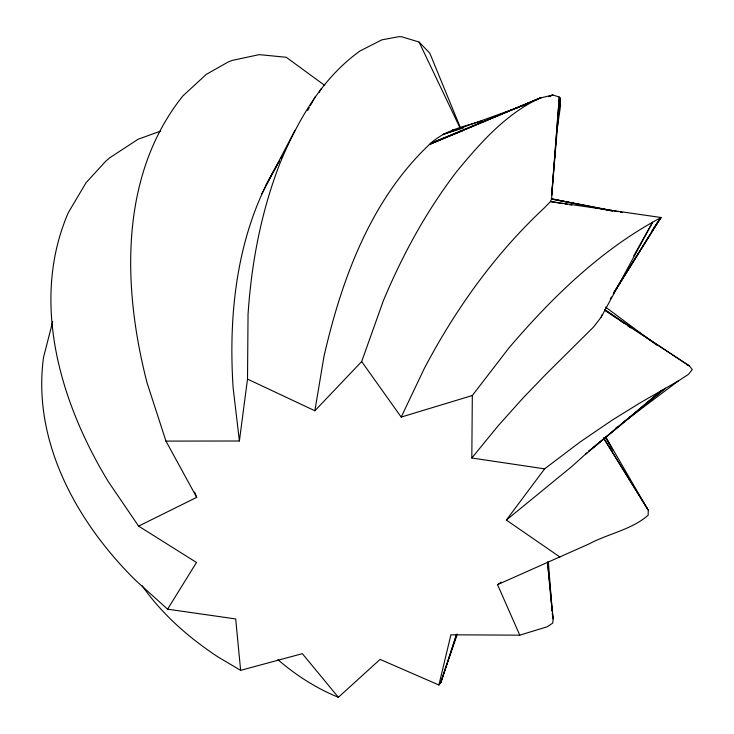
<?xml version="1.0" encoding="UTF-8"?>
<svg xmlns="http://www.w3.org/2000/svg" width="734" height="734" viewBox="0 0 734 734"><rect width="100%" height="100%" fill="white"/><g stroke="black" fill="none" stroke-linecap="round" stroke-linejoin="round"><path stroke-width="1.1" d="M324.786 85.456L286.251 57.27L259.23 54.637L232.155 60.417L228.146 62.014L206.327 74.345L182.913 95.906C118.706 176.05 122.688 288.746 147.158 383.148L165.957 441.106L239.394 440.996L247.514 379.102L248.046 314.464C251.432 262.543 261.359 211.043 280.287 162.462C298.132 120.092 321.896 78.226 360.045 50.958L381.818 39.865L398.727 36.7L401.526 36.728L419.068 42.021L429.794 53.16L460.594 128.193M604.587 310.253L689.419 365.927L692.272 369.597L688.538 374.312L678.317 380.937L639.562 403.177L612.064 420.224L580.117 441.978L544.628 468.842L471.815 458.007L472.32 395.516L508.809 348.09C552.289 297.178 601.577 249.083 661.187 217.521L550.454 201.575L544.646 207.594C495.166 253.716 455.227 309.381 423.949 369.211L401.204 417.077L361.669 361.568L383.341 300.784C402.535 254.845 426.491 210.869 456.878 171.325C480.366 142.818 505.836 113.917 539.976 98.072L552.84 95.016L559.299 97.026L559.978 97.787L560.565 105.604L556.785 131.404M603.577 438.051L648.26 510.139L648.177 515.204C631.616 529.774 608.174 533.646 589.053 543.922L497.551 584.64L519.773 635.158L547.197 626.79L552.711 623.129L553.17 618.863L547.564 562.134M562.84 203.612L550.454 201.575L551.555 199.061L559.299 97.026L553.831 167.159M553.647 169.416L551.619 195.437L559.978 97.787M247.514 379.102L314.868 410.765L323.978 356.385C341.64 279.342 370.67 199.96 429.39 144.515C443.694 130.67 463.402 126.542 481.788 120.972M277.984 659.683L279.608 661.114C297.206 676.087 316.96 688.556 338.374 697.3L380.065 659.398L438.895 684.996L450.905 634.809L519.773 635.158M560.299 106.448L560.565 105.604M438.895 684.996L440.749 682.877L456.576 634.415M471.815 458.007L498.267 425.665L523.25 397.773L545.977 374.23L593.824 326.731L601.192 317.106L601.889 314.969M440.749 682.877L456.557 634.359M440.657 682.528L457.337 634.084M279.342 161.287C237.642 228.32 228.054 310.143 233.109 387.534L239.394 440.996M52.683 321.694L43.508 357.421C32.103 441.914 77.162 522.599 135.515 580.282L167.581 609.183L235.687 618.936L240.633 670.344L302.344 653.664L338.374 697.3M261.643 194.189L294.912 130.413M601.192 317.106L652.682 222.108L633.726 255.918M265.534 185.95L279.379 161.131M281.039 158.159L282.15 156.177M307.629 110.513L309.289 107.531M310.399 105.549L315.381 96.613M319.106 92.438L321.382 88.502M167.581 609.183L196.501 562.483L138.598 526.113L108.384 481.743C60.417 403.021 29.883 301.472 68.299 212.667L86.071 182.711L105.659 161.287L109.559 157.911L138.166 139.212L160.618 131.12M610.266 298.921L611.477 296.976M613.285 294.059L660.334 218.136L613.853 292.517M613.936 292.481L660.756 217.925L654.251 227.237M652.021 230.623L653.985 227.815M655.948 225.008L661.187 217.521M560.014 557.088L506.35 520.085L544.628 468.842M314.868 410.765L361.669 361.568M506.35 520.085L571.896 466.429L587.108 452.722M585.677 454.144L661.848 390.304L588.686 451.291L665.481 388.249L645.837 403.7M615.771 428.041L617.588 426.674M623.928 421.894L678.317 380.937M497.551 584.64L501.221 582.145M138.598 526.113L196.703 497.358L194.611 492.147M539.976 98.072L429.39 144.515L541.573 97.457L430.931 143.194L462.732 130.624M548.601 96.686L552.84 95.016L548.537 96.558M519.461 106.999L443.024 134.45L463.668 127.808M521.617 106.228L527.003 104.292M401.204 417.077L472.32 395.516M452.318 130.083L453.713 129.689M565.097 203.979L567.345 204.346M569.602 204.722L571.85 205.089M612.578 210.961L551.353 198.831L618.01 211.676M620.258 212.108L622.515 212.53M551.555 199.061L612.202 210.97M686.795 364.862L689.419 365.927M240.633 670.344L217.833 656.857C188.867 637.708 162.086 614.349 142.148 585.723M688.74 365.569L604.541 309.574L617.578 318.721M619.441 320.024L624.102 323.281M627.827 325.887L630.625 327.85M605.541 307.051L657.031 345.319M603.55 438.014L648.26 510.139M605.688 436.886L647.287 508.644M605.77 437.482L612.954 450.456M606.009 437.969L609.303 443.914M610.404 445.896L611.495 447.878M165.957 441.106L196.703 497.358M552.711 617.918L552.353 613.358L553.17 618.863M419.068 42.021L460.255 128.367M547.472 562.189L550.573 595.173M550.895 598.586L551.427 604.265M551.647 606.541L552.069 611.092M548.362 562.024L552.179 611.073"/></g></svg>
